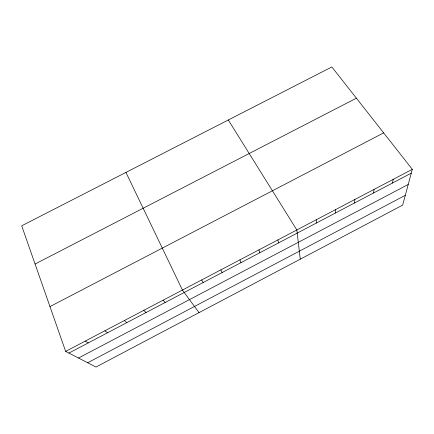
<?xml version="1.0" encoding="UTF-8"?>
<svg xmlns="http://www.w3.org/2000/svg" width="434" height="434" viewBox="0 0 434 434"><rect width="100%" height="100%" fill="white"/><g stroke="black" fill="none" stroke-linecap="round" stroke-linejoin="round"><path stroke-width="0.65" d="M335.482 212.986L335.591 209.611M354.529 202.976L354.866 199.488M373.506 193.005L374.075 189.398M392.417 183.067L393.22 179.345M412.3 169.325L402.665 205.108L95.963 367.045L65.642 351.388L21.7 225.805L331.847 66.955L412.3 169.325L65.642 351.388M78.505 358.034L408.22 184.477M87.684 362.77L405.302 195.316M68.903 353.075L411.269 173.161M49.964 306.588L383.661 132.885M35.073 264.024L356.39 98.182M85.27 341.081L88.286 342.887M104.838 330.806L107.599 332.737M124.336 320.563L126.847 322.625M143.762 310.359L146.036 312.54M163.124 300.192L165.153 302.493M199.043 312.621L182.426 290.053L125.947 172.412M228.306 119.985L296.834 229.966L300.263 259.174M201.653 279.957L203.199 282.501M220.819 269.888L222.127 272.552M239.921 259.858L240.989 262.641M258.957 249.859L259.792 252.762M277.928 239.899L278.525 242.915M316.245 219.772L316.375 223.027"/></g></svg>
